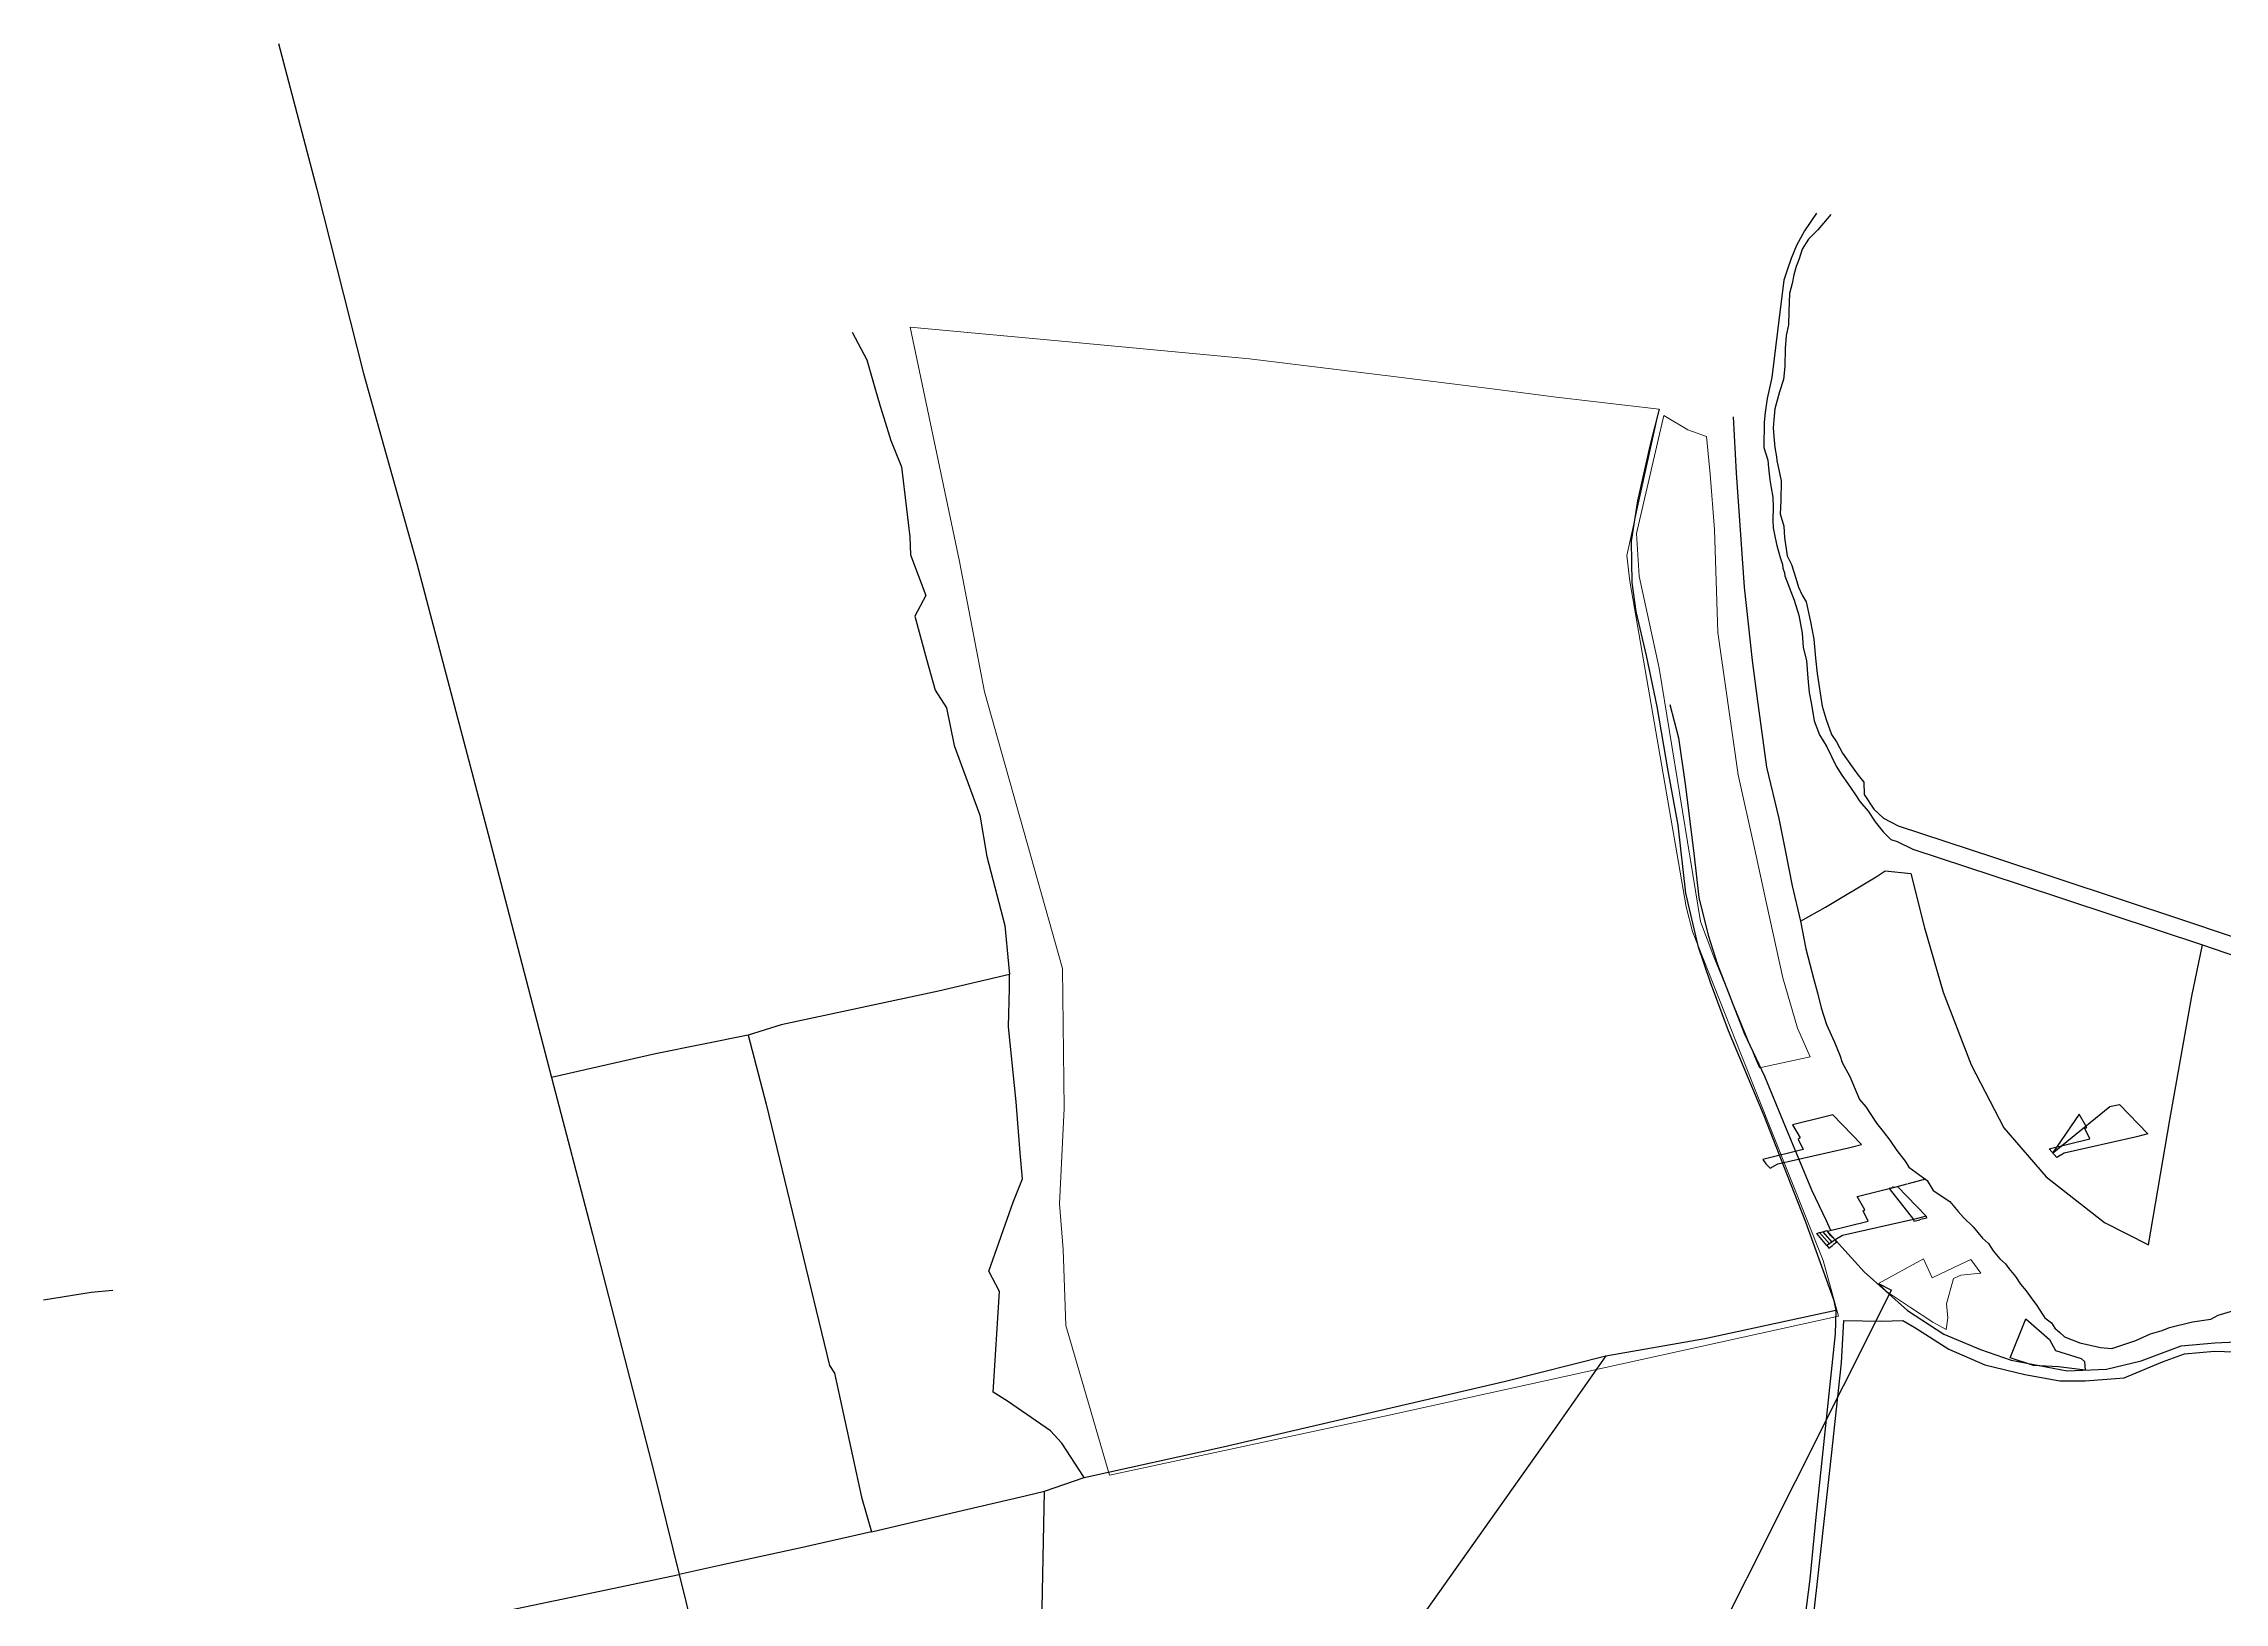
# Model space of a CAD drawing. Header units: metres. Extents: x 615852 to 659911, y 1301217 to 1325118.
# Drawn here: x 638230 to 641066, y 1322448 to 1324475 of the extents above; entities that cross this region are included whole.
import ezdxf

# ---------------------------------------------------------------- set-up
doc = ezdxf.new("R2010")
doc.units = ezdxf.units.M
doc.header["$PDMODE"] = 32
doc.header["$PDSIZE"] = 0.5
doc.layers.add('1ER CEDULA', color=7, linetype='Continuous', lineweight=0)
doc.layers.add('2', color=1, linetype='Continuous')
doc.layers.add('CVL_CUADCON_TIT', color=1, linetype='Continuous')
doc.styles.add('ROMANS', font='ROMANS', dxfattribs={"height": 0.2})
doc.dimstyles.new('STANDARD$0', dxfattribs={"dimtxt": 0.6, "dimasz": 0.5, "dimexe": 0.125, "dimexo": 0.000625, "dimgap": 0.0625, "dimtad": 0, "dimzin": 1, "dimdsep": 46, "dimtxsty": 'ROMANS', "dimblk1": 'ARCHTICK', "dimblk2": 'ARCHTICK', "dimsah": 1, "dimcen": 2.5, "dimclrd": 1, "dimclre": 1, "dimclrt": 30, "dimaunit": 1, "dimadec": 0, "dimazin": 0, "dimtfac": 1, "dimtofl": 0, "dimtmove": 1, "dimatfit": 3, "dimldrblk": 'ARCHTICK', "dimfxl": 1, "dimtolj": 1, "dimtzin": 1, "dimarcsym": 0})

# ---------------------------------------------------------------- blocks, each defined once
blk = doc.blocks.new('_ARCHTICK')
at = {"color": 0, "linetype": 'ByBlock', "const_width": 0.15}
blk.add_lwpolyline([(-0.5, -0.5), (0.5, 0.5)], dxfattribs=at)
blk = doc.blocks.new('*D74')
at = {"layer": 'CVL_CUADCON_TIT', "color": 1, "lineweight": -2, "ltscale": 0.5, "transparency": 16777216}
for p, q in [((640631, 1322986.6), (640653.6, 1322992.4)), ((640631, 1322986.6), (640631, 1322986.5)), ((640677.4, 1322998.5), (640654.8, 1322992.7)), ((640677.4, 1322998.5), (640677.5, 1322998.4))]:
    blk.add_line(p, q, dxfattribs=at)
at = {"layer": 'Defpoints', "color": 0, "ltscale": 0.5, "transparency": 16777216}
for p in [(640631, 1322986.6), (640677.4, 1322998.5), (640677.4, 1322998.5)]:
    blk.add_point(p, dxfattribs=at)
at = {"layer": 'CVL_CUADCON_TIT', "color": 1, "lineweight": -2, "ltscale": 0.5, "transparency": 16777216, "xscale": 0.5, "yscale": 0.5, "zscale": 0.5}
for p, rotation in [((640631, 1322986.6), 194.3481478245323), ((640677.4, 1322998.5), 14.34814782453231)]:
    blk.add_blockref('_ARCHTICK', p, dxfattribs=dict(at, rotation=rotation))
at = {"layer": 'CVL_CUADCON_TIT', "color": 30, "lineweight": 30, "ltscale": 0.5, "transparency": 16777216, "insert": (640654.2, 1322992.6), "char_height": 0.2, "attachment_point": 5, "rotation": 14.3481, "style": 'ROMANS'}
blk.add_mtext('\\A1;47.98m.', dxfattribs=at)
blk = doc.blocks.new('*D75')
at = {"layer": 'CVL_CUADCON_TIT', "color": 1, "lineweight": -2, "ltscale": 0.5, "transparency": 16777216}
for p, q in [((640548.9, 1322912.5), (640551.4, 1322909)), ((640551.3, 1322909.1), (640556.1, 1322912.5)), ((640561.9, 1322916.6), (640557.1, 1322913.2)), ((640559.5, 1322919.9), (640562, 1322916.4))]:
    blk.add_line(p, q, dxfattribs=at)
at = {"layer": 'Defpoints', "color": 0, "ltscale": 0.5, "transparency": 16777216}
for p in [(640548.9, 1322912.5), (640551.3, 1322909.1), (640559.5, 1322919.9)]:
    blk.add_point(p, dxfattribs=at)
at = {"layer": 'CVL_CUADCON_TIT', "color": 1, "lineweight": -2, "ltscale": 0.5, "transparency": 16777216, "xscale": 0.5, "yscale": 0.5, "zscale": 0.5}
for p, rotation in [((640551.3, 1322909.1), 215.0333690434742), ((640561.9, 1322916.6), 35.03336904347411)]:
    blk.add_blockref('_ARCHTICK', p, dxfattribs=dict(at, rotation=rotation))
at = {"layer": 'CVL_CUADCON_TIT', "color": 30, "lineweight": 30, "ltscale": 0.5, "transparency": 16777216, "insert": (640556.6, 1322912.8), "char_height": 0.2, "attachment_point": 5, "rotation": 35.0334, "style": 'ROMANS'}
blk.add_mtext('\\A1;12.96m.', dxfattribs=at)
blk = doc.blocks.new('*D76')
at = {"layer": 'CVL_CUADCON_TIT', "color": 1, "lineweight": -2, "ltscale": 0.5, "transparency": 16777216}
for p, q in [((640641, 1322988.9), (640630, 1322986.4)), ((640630, 1322986.4), (640630, 1322986.3)), ((640635.2, 1322988.9), (640635.1, 1322988.9)), ((640635.5, 1322987.7), (640635.2, 1322988.9)), ((640641, 1322988.9), (640641, 1322988.8))]:
    blk.add_line(p, q, dxfattribs=at)
at = {"layer": 'Defpoints', "color": 0, "ltscale": 0.5, "transparency": 16777216}
for p in [(640630, 1322986.4), (640630, 1322986.4), (640641, 1322988.9)]:
    blk.add_point(p, dxfattribs=at)
at = {"layer": 'CVL_CUADCON_TIT', "color": 1, "lineweight": -2, "ltscale": 0.5, "transparency": 16777216, "xscale": 0.5, "yscale": 0.5, "zscale": 0.5}
for p, rotation in [((640630, 1322986.4), 193.0242147990239), ((640641, 1322988.9), 13.02421479902388)]:
    blk.add_blockref('_ARCHTICK', p, dxfattribs=dict(at, rotation=rotation))
at = {"layer": 'CVL_CUADCON_TIT', "color": 30, "lineweight": 30, "ltscale": 0.5, "transparency": 16777216, "insert": (640634.5, 1322988.8), "char_height": 0.2, "attachment_point": 5, "rotation": 13.0242, "style": 'ROMANS'}
blk.add_mtext('\\A1;11.27m.', dxfattribs=at)
blk = doc.blocks.new('*D77')
at = {"layer": 'CVL_CUADCON_TIT', "color": 1, "lineweight": -2, "ltscale": 0.5, "transparency": 16777216}
for p, q in [((640661.5, 1322946.4), (640662.1, 1322943.9)), ((640662.1, 1322944), (640669.8, 1322945.9)), ((640678.6, 1322948.1), (640671, 1322946.2)), ((640678.1, 1322950.5), (640678.7, 1322948))]:
    blk.add_line(p, q, dxfattribs=at)
at = {"layer": 'Defpoints', "color": 0, "ltscale": 0.5, "transparency": 16777216}
for p in [(640661.5, 1322946.4), (640678.1, 1322950.5), (640678.6, 1322948.1)]:
    blk.add_point(p, dxfattribs=at)
at = {"layer": 'CVL_CUADCON_TIT', "color": 1, "lineweight": -2, "ltscale": 0.5, "transparency": 16777216, "xscale": 0.5, "yscale": 0.5, "zscale": 0.5}
for p, rotation in [((640662.1, 1322944), 193.9105771390533), ((640678.6, 1322948.1), 13.91057713905337)]:
    blk.add_blockref('_ARCHTICK', p, dxfattribs=dict(at, rotation=rotation))
at = {"layer": 'CVL_CUADCON_TIT', "color": 30, "lineweight": 30, "ltscale": 0.5, "transparency": 16777216, "insert": (640670.4, 1322946.1), "char_height": 0.2, "attachment_point": 5, "rotation": 13.9106, "style": 'ROMANS'}
blk.add_mtext('\\A1;17.03m.', dxfattribs=at)
blk = doc.blocks.new('*D71')
at = {"layer": 'CVL_CUADCON_TIT', "color": 1, "lineweight": -2, "ltscale": 0.5, "transparency": 16777216}
for p, q in [((640633.1, 1322854.6), (640444.9, 1322480.1)), ((640616.2, 1322863), (640633.2, 1322854.5)), ((640256, 1322104.3), (640444.3, 1322478.7)), ((640239.1, 1322112.8), (640256.2, 1322104.2))]:
    blk.add_line(p, q, dxfattribs=at)
at = {"layer": 'Defpoints', "color": 0, "ltscale": 0.5, "transparency": 16777216}
for p in [(640616.2, 1322863), (640633.1, 1322854.6), (640239.1, 1322112.8)]:
    blk.add_point(p, dxfattribs=at)
at = {"layer": 'CVL_CUADCON_TIT', "color": 1, "lineweight": -2, "ltscale": 0.5, "transparency": 16777216, "xscale": 0.5, "yscale": 0.5, "zscale": 0.5}
for p, rotation in [((640633.1, 1322854.6), 63.31671806371305), ((640256, 1322104.3), 243.316718063713)]:
    blk.add_blockref('_ARCHTICK', p, dxfattribs=dict(at, rotation=rotation))
at = {"layer": 'CVL_CUADCON_TIT', "color": 30, "ltscale": 0.5, "transparency": 16777216, "insert": (640444.6, 1322479.4), "char_height": 0.2, "attachment_point": 5, "rotation": 63.3167, "style": 'ROMANS'}
blk.add_mtext('\\A1;839.72m.', dxfattribs=at)

msp = doc.modelspace()

# ---------------------------------------------------------------- linework, layer by layer
at = {"color": 1}
msp.add_lwpolyline([(640787.1673, 1322766.49803), (640807.52436, 1322817.06412), (640838.6186, 1322790.37127), (640846.20824, 1322775.86699), (640879.61367, 1322765.69428), (640884.20723, 1322761.57505), (640884.87102, 1322750.47488), (640850.24837, 1322754.53581), (640817.88232, 1322756.40549), (640787.16796, 1322766.49792)], dxfattribs=at)
at = {"layer": '1ER CEDULA', "color": 1, "ltscale": 0.5, "flags": 128}
for points in [[(640564.2968, 1322820.74624), (639979.91251, 1322691.88781), (639615.82539, 1322613.93139), (639559.36607, 1322808.46202), (639555.91726, 1322907.43032), (639550.97847, 1322966.77855), (639557.04133, 1323090.54739), (639554.73058, 1323272.66155), (639453.59334, 1323632.3751), (639421.00024, 1323801.81318), (639356.52311, 1324106.28443), (639544.52425, 1324089.20053), (639797.9259, 1324065.16685), (639985.43588, 1324042.35356), (640113.77784, 1324026.13307), (640196.79394, 1324015.40122), (640330.97302, 1323999.88817), (640288.66035, 1323809.49502), (640292.59074, 1323775.99921), (640366.03525, 1323352.55512), (640374.20348, 1323320.5517), (640436.94787, 1323161.82449), (640544.11696, 1322892.82148)], [(640461.26712, 1323143.26247), (640457.20992, 1323153.26757), (640402.01682, 1323287.82157), (640384.50432, 1323333.51837), (640331.06692, 1323662.94127), (640304.79202, 1323782.61217), (640301.16612, 1323838.32157), (640336.93072, 1323991.60954), (640368.30082, 1323972.89297), (640392.49372, 1323964.12497), (640397.03632, 1323915.25227), (640402.67532, 1323843.13217), (640407.24462, 1323709.54487), (640433.76232, 1323524.32557), (640455.04792, 1323428.95497), (640470.64462, 1323357.09737), (640491.88552, 1323260.34657), (640510.66002, 1323194.96797), (640527.16822, 1323157.63917)], [(640704.01772, 1322803.12957), (640686.89332, 1322812.55057), (640657.76602, 1322831.78217), (640626.41102, 1322852.51917), (640616.23212, 1322863.04777), (640674.76332, 1322895.29697), (640685.78462, 1322870.56567), (640723.02722, 1322887.94897), (640736.35382, 1322894.16927), (640749.29282, 1322876.57877), (640723.39722, 1322873.92257), (640713.76802, 1322869.31047), (640704.71142, 1322836.46047), (640706.25682, 1322818.36517), (640704.95282, 1322809.32717)]]:
    msp.add_lwpolyline(points, close=True, dxfattribs=at)
msp.add_lwpolyline([(640330.97302, 1323999.88817), (640288.66035, 1323809.49502), (640292.59074, 1323775.99921), (640366.03525, 1323352.55512)], dxfattribs=at)
at = {"layer": '2', "color": 1, "linetype": 'Continuous'}
for p, q in [((640344.91202, 1323615.83617), (640356.00102, 1323572.60717)), ((640356.00102, 1323572.60717), (640364.76902, 1323512.35417)), ((640364.76902, 1323512.35417), (640376.01502, 1323422.36117)), ((640376.01502, 1323422.36117), (640382.24702, 1323364.65517)), ((640382.24702, 1323364.65517), (640394.59602, 1323316.08617)), ((640394.59602, 1323316.08617), (640406.71202, 1323277.68417)), ((640406.71202, 1323277.68417), (640441.58902, 1323188.65717)), ((640441.58902, 1323188.65717), (640467.89502, 1323132.43417)), ((640467.89502, 1323132.43417), (640495.19802, 1323066.29717)), ((640495.19802, 1323066.29717), (640529.07402, 1322984.89717)), ((640529.07402, 1322984.89717), (640548.04702, 1322944.95517)), ((640548.04702, 1322944.95517), (640553.77739, 1322932.40234)), ((640560.01758, 1322919.37667), (640597.45202, 1322878.26317)), ((640597.45202, 1322878.26317), (640653.75102, 1322827.82117)), ((640653.75102, 1322827.82117), (640701.19902, 1322797.22317)), ((640701.19902, 1322797.22317), (640748.66802, 1322777.04417)), ((641009.60802, 1322781.82917), (641053.31702, 1322786.05717)), ((641053.31702, 1322786.05717), (641081.26702, 1322787.01417)), ((640748.66802, 1322777.04417), (640788.78302, 1322763.48917)), ((640788.78302, 1322763.48917), (640861.41802, 1322749.35717)), ((640912.49102, 1322751.79117), (640957.73802, 1322762.62317)), ((640957.73802, 1322762.62317), (641009.60802, 1322781.82917)), ((640861.41802, 1322749.35717), (640912.49102, 1322751.79117)), ((639531.28802, 1322592.82217), (639583.15602, 1322611.01117))]:
    msp.add_line(p, q, dxfattribs=at)
for points in [[(638535.16402, 1324474.99317), (638585.08602, 1324285.69317), (638645.56602, 1324046.15417), (638675.32802, 1323940.87317), (638714.92202, 1323798.97317), (638807.94402, 1323447.03117), (638890.36902, 1323130.94617)], [(640535.51902, 1324254.36817), (640519.72002, 1324231.78217), (640509.51802, 1324212.74217), (640502.62202, 1324195.47517), (640497.25602, 1324180.49117), (640493.16402, 1324167.53817), (640484.89602, 1324101.22217), (640477.40302, 1324041.00417), (640471.24902, 1324013.82317), (640468.92402, 1323995.52917), (640467.62702, 1323982.82417), (640466.79702, 1323949.78617), (640472.35202, 1323933.25517), (640473.09302, 1323923.34117), (640474.58602, 1323907.83517), (640476.34302, 1323897.41117), (640478.85802, 1323885.20617), (640479.08602, 1323872.75217), (640478.54202, 1323855.21717), (640479.03002, 1323845.55817), (640481.54302, 1323832.59117), (640483.80902, 1323822.42117), (640488.09602, 1323806.90817), (640491.38002, 1323798.00617), (640491.62402, 1323792.92217), (640493.64402, 1323787.07317), (640494.39902, 1323783.25917), (640506.27402, 1323751.46517), (640512.58602, 1323732.13617), (640516.85602, 1323708.74517), (640518.34102, 1323689.68117), (640522.62602, 1323672.89717), (640524.10302, 1323650.02117), (640525.84202, 1323631.21017), (640528.85902, 1323615.70017), (640532.62502, 1323594.34417), (640539.19402, 1323576.28517), (640548.81602, 1323560.76117), (640560.96002, 1323535.82917), (640568.30402, 1323524.12217), (640575.65002, 1323513.68717), (640585.52902, 1323499.43317), (640591.86102, 1323489.76217), (640602.50602, 1323477.28617), (640611.62302, 1323463.03417), (640622.01302, 1323450.30517), (640632.15602, 1323440.37117), (640640.28002, 1323437.55817), (640660.58602, 1323427.85817)], [(640554.31702, 1324252.80317), (640537.25402, 1324233.01617), (640525.03202, 1324220.58817), (640516.87502, 1324207.64417), (640512.78402, 1324195.19917), (640508.95302, 1324185.29517), (640506.13502, 1324174.37317), (640503.82502, 1324163.19517), (640500.49602, 1324150.24017), (640499.43102, 1324127.11517), (640499.14002, 1324109.32517), (640496.06302, 1324095.60717), (640494.75802, 1324078.83617), (640494.45502, 1324055.20017), (640492.38702, 1324038.17717), (640487.27302, 1324022.43017), (640481.12902, 1324000.07817), (640479.82902, 1323985.84817), (640479.04602, 1323975.68417), (640480.03802, 1323964.24517), (640481.27902, 1323950.01017), (640483.28602, 1323937.80617), (640483.28502, 1323937.29817), (640484.03902, 1323933.23017), (640489.31902, 1323906.53317), (640489.26502, 1323880.61017), (640488.21402, 1323863.58417), (640493.00802, 1323847.81617), (640493.73902, 1323832.82017), (640497.50102, 1323808.92217), (640503.06802, 1323797.98117), (640508.62002, 1323780.17917), (640512.15302, 1323768.48017), (640516.95802, 1323757.79617), (640522.02202, 1323749.14417), (640527.81102, 1323723.20817), (640532.08402, 1323700.58017), (640534.06602, 1323676.17717), (640536.31102, 1323656.09517), (640542.82802, 1323613.63717), (640547.87402, 1323596.34417), (640554.94702, 1323576.76017), (640561.27902, 1323567.08917), (640569.37902, 1323552.58517), (640582.04602, 1323534.76817), (640589.64502, 1323523.82317), (640597.24802, 1323514.65717), (640597.46902, 1323498.90017), (640609.87902, 1323479.55817), (640622.55802, 1323467.84017), (640641.59302, 1323458.14217), (640766.76402, 1323416.70417), (641009.99702, 1323336.38617), (641201.43202, 1323271.93417)], [(639281.36102, 1324099.70517), (639300.34202, 1324064.08317), (639310.68302, 1324027.46417), (639317.74802, 1324003.81317), (639322.54302, 1323988.29917), (639331.37502, 1323959.05317), (639345.27802, 1323924.71317), (639356.26802, 1323833.95817), (639356.98202, 1323810.57517), (639377.19802, 1323757.66817), (639362.91402, 1323730.50417), (639377.78802, 1323674.81417), (639389.13802, 1323634.38017), (639404.08002, 1323611.47517), (639413.88802, 1323562.65717), (639447.23702, 1323471.85417), (639456.27102, 1323417.95517), (639479.96802, 1323328.44417), (639484.69202, 1323278.36617), (639485.93302, 1323264.63917)], [(640330.97302, 1323999.88817), (640319.44802, 1323955.69017), (640302.77802, 1323880.75017), (640294.28402, 1323828.15917), (640295.18902, 1323774.27717), (640295.18902, 1323774.27717), (640300.44602, 1323736.65217), (640314.04802, 1323679.69317), (640327.62902, 1323613.07717), (640342.19302, 1323529.68417), (640355.00302, 1323458.74917), (640364.98302, 1323370.53717), (640381.35502, 1323301.88217), (640397.01002, 1323254.83117), (640420.50702, 1323191.75217), (640466.77302, 1323081.35217), (640501.14602, 1322994.10517), (640521.11202, 1322943.23317), (640557.74202, 1322842.25717), (640560.76202, 1322828.27217)], [(640427.24402, 1323989.77217), (640431.15902, 1323917.07617), (640441.52102, 1323768.12217), (640451.74002, 1323673.04817), (640457.99602, 1323626.77917), (640470.50802, 1323534.24117), (640486.37602, 1323467.62017), (640495.17802, 1323424.14217), (640503.72502, 1323379.90117), (640514.55502, 1323334.13117)], [(640660.58602, 1323427.85817), (640799.21302, 1323382.07117), (641037.36802, 1323303.54217)], [(640514.55502, 1323334.13117), (640547.11302, 1323352.10717), (640612.99902, 1323391.61517), (640624.70302, 1323399.46917)], [(640624.70302, 1323399.46917), (640657.97902, 1323396.09417), (640676.12502, 1323325.40217), (640700.34202, 1323241.73517), (640736.47802, 1323147.11417), (640779.24702, 1323065.44117), (640834.24702, 1323001.53317), (640910.09202, 1322942.40917), (640967.45102, 1322913.31417), (640994.97402, 1323075.91317), (641023.76402, 1323236.72917), (641037.36802, 1323303.54217)], [(640514.55502, 1323334.13117), (640521.59402, 1323298.28117), (640531.92802, 1323258.10317), (640536.97302, 1323240.81017), (640541.76102, 1323221.48517), (640548.57502, 1323199.61317), (640558.94502, 1323176.97217), (640565.76902, 1323159.92917), (640568.79902, 1323150.51917), (640578.66902, 1323131.94517), (640591.56502, 1323102.18217), (640599.42102, 1323092.50817), (640613.60502, 1323071.38317), (640622.22102, 1323060.69117), (640630.83602, 1323049.49017), (640639.95502, 1323036.00017), (640650.85102, 1323022.25317), (640655.66202, 1323014.11017), (640679.50902, 1322997.03117), (640687.35802, 1322983.79917), (640708.67102, 1322969.77617), (640719.82302, 1322956.79017), (640726.66602, 1322948.64317), (640739.34402, 1322936.67117), (640751.51002, 1322922.15917), (640759.37102, 1322915.02617), (640765.44902, 1322905.60917), (640773.81102, 1322894.91717), (640781.16602, 1322888.54817), (640785.72702, 1322882.69317), (640794.09002, 1322872.25517), (640800.92902, 1322862.32817), (640808.27902, 1322853.41817), (640814.86602, 1322844.50817), (640821.96002, 1322834.58117), (640828.79602, 1322823.38417), (640832.34302, 1322818.54817), (640840.96802, 1322811.92217), (640845.27202, 1322804.79617), (640851.86702, 1322799.44517), (640857.95302, 1322793.58717), (640878.00802, 1322785.92017), (640904.67302, 1322780.01817), (640919.40702, 1322778.71617), (640936.44102, 1322784.27117), (640950.93202, 1322788.81517), (640969.75102, 1322797.41617), (640985.00502, 1322801.95917), (640994.66802, 1322806.00517), (641024.41002, 1322813.31217), (641048.29902, 1322816.56617), (641057.71102, 1322821.88317), (641088.72602, 1322830.96717)], [(641037.36802, 1323303.54217), (641110.74202, 1323278.22617), (641196.05402, 1323251.35917)], [(639485.93302, 1323264.63917), (639393.66102, 1323243.23217), (639188.79002, 1323199.44317), (639146.07802, 1323186.06417)], [(639583.15602, 1322611.01117), (639554.03102, 1322655.54917), (639539.32702, 1322671.33717), (639483.51202, 1322710.08617), (639464.48102, 1322721.81817), (639472.88302, 1322852.43417), (639458.96402, 1322879.14917), (639490.65502, 1322968.79717), (639502.91402, 1322999.26917), (639499.93502, 1323033.07817), (639494.48302, 1323099.42317), (639484.77602, 1323196.78317), (639485.89602, 1323246.84917), (639485.93302, 1323264.63917)], [(639146.07802, 1323186.06417), (639025.59802, 1323161.66617), (638890.36902, 1323130.94617)], [(639146.07802, 1323186.06417), (639169.26602, 1323096.04517), (639251.64302, 1322756.57917), (639258.48102, 1322746.39817), (639293.46302, 1322585.44717), (639306.32702, 1322540.18017)], [(638890.36902, 1323130.94617), (638943.55502, 1322927.00417), (639023.45402, 1322618.29617), (639056.46002, 1322484.54217)], [(638229.73302, 1322841.61217), (638291.57402, 1322851.84317), (638319.78102, 1322854.32517)], [(640261.34402, 1322768.92717), (640390.45902, 1322791.52717), (640560.76202, 1322828.27217)], [(640560.76202, 1322828.27217), (640559.93602, 1322797.52217), (640534.79702, 1322559.18117), (640527.00702, 1322478.63217), (640516.42202, 1322397.58017), (640515.86302, 1322372.67517), (640512.75502, 1322344.21617), (640505.11202, 1322334.32117)], [(640521.61902, 1322330.72717), (640523.71202, 1322359.95017), (640537.42602, 1322479.62717), (640554.78002, 1322639.19717), (640567.98802, 1322759.89117), (640571.15102, 1322814.78017), (640619.93102, 1322814.16917), (640647.62602, 1322814.87317), (640663.36002, 1322805.94417), (640707.51002, 1322777.64017), (640754.21602, 1322757.20917), (640754.21602, 1322757.20917), (640806.27502, 1322744.64517), (640851.99102, 1322736.67017), (640885.02002, 1322736.60017), (640935.58802, 1322740.30517), (640985.68202, 1322761.03917), (641014.16002, 1322771.39917), (641053.29402, 1322774.87417), (641118.07802, 1322772.95817)], [(639583.15602, 1322611.01117), (639763.62802, 1322650.53017), (640130.93802, 1322736.16417), (640261.34402, 1322768.92717)], [(640261.34402, 1322768.92717), (640197.89202, 1322678.07517), (639971.61402, 1322358.57817), (639848.79402, 1322185.76117)], [(639306.32702, 1322540.18017), (639426.05202, 1322568.13817), (639506.12302, 1322586.77517), (639531.28802, 1322592.82217)], [(639848.79402, 1322185.76117), (639698.56602, 1322150.75317), (639537.41402, 1322116.52917), (639524.19602, 1322113.50817), (639526.71302, 1322224.56617), (639528.13302, 1322419.24317), (639531.28802, 1322592.82217)], [(639306.32702, 1322540.18017), (639216.59802, 1322519.78417), (639110.85702, 1322496.88017), (639056.46002, 1322484.54217)], [(638270.78702, 1322319.73717), (638539.71202, 1322376.86017), (638926.32002, 1322457.36917), (639056.46002, 1322484.54217)], [(639056.46002, 1322484.54217), (639090.47202, 1322345.95817), (639173.32502, 1321990.98717), (639269.28102, 1321584.14217), (639356.41002, 1321208.57717), (639390.40702, 1321062.62217)]]:
    msp.add_lwpolyline(points, dxfattribs=at)
at = {"layer": 'CVL_CUADCON_TIT', "color": 1, "lineweight": 30, "ltscale": 0.5, "flags": 128}
for points in [[(640593.80233, 1323043.712), (640556.72633, 1323082.147), (640546.15833, 1323079.716), (640544.37333, 1323079.245), (640504.29233, 1323069.468), (640514.17913, 1323052.2166), (640511.78533, 1323050.81), (640518.27733, 1323037.227), (640465.52633, 1323024.368), (640469.47533, 1323018.597), (640475.28783, 1323013.1204), (640485.00533, 1323018.584), (640577.27233, 1323039.618), (640580.77633, 1323040.409)], [(640857.74729, 1323032.34125), (640847.91729, 1323027.00125), (640838.26829, 1323038.12525), (640891.01929, 1323050.98425), (640884.52729, 1323064.56725), (640886.93029, 1323065.97925), (640886.92029, 1323065.97525), (640877.03429, 1323083.22525), (640842.21729, 1323032.35425), (640917.11529, 1323093.00225), (640918.90029, 1323093.47325), (640929.46829, 1323095.90425), (640966.54329, 1323057.53325), (640966.54429, 1323057.46925), (640953.51829, 1323054.16625), (640950.01429, 1323053.37525), (640857.74729, 1323032.34125), (640847.91729, 1323027.00125), (640838.26829, 1323038.12525), (640891.01929, 1323050.98425), (640884.52729, 1323064.56725), (640886.93029, 1323065.97925), (640886.92029, 1323065.97525), (640877.03429, 1323083.22525), (640842.21729, 1323032.35425), (640917.11529, 1323093.00225), (640918.90029, 1323093.47325), (640929.46829, 1323095.90425), (640966.54329, 1323057.53325), (640966.54429, 1323057.46925), (640953.51829, 1323054.16625), (640950.01429, 1323053.37525), (640857.74729, 1323032.34125), (640847.91729, 1323027.00125), (640838.26829, 1323038.12525), (640891.01929, 1323050.98425), (640884.52729, 1323064.56725), (640886.93029, 1323065.97925), (640886.92029, 1323065.97525), (640877.03429, 1323083.22525), (640842.21729, 1323032.35425), (640917.11529, 1323093.00225), (640918.90029, 1323093.47325), (640929.46829, 1323095.90425), (640966.54329, 1323057.53325), (640966.54429, 1323057.46925), (640953.51829, 1323054.16625), (640950.01429, 1323053.37525), (640857.74729, 1323032.34125), (640847.91729, 1323027.00125), (640838.26829, 1323038.12525), (640891.01929, 1323050.98425), (640884.52729, 1323064.56725), (640886.93029, 1323065.97925), (640886.92029, 1323065.97525), (640877.03429, 1323083.22525), (640842.21729, 1323032.35425), (640917.11529, 1323093.00225), (640918.90029, 1323093.47325), (640929.46829, 1323095.90425), (640966.54329, 1323057.53325), (640966.54429, 1323057.46925), (640953.51829, 1323054.16625), (640950.01429, 1323053.37525), (640857.74729, 1323032.34125), (640847.91729, 1323027.00125), (640838.26829, 1323038.12525), (640891.01929, 1323050.98425), (640884.52729, 1323064.56725), (640886.93029, 1323065.97925), (640886.92029, 1323065.97525), (640877.03429, 1323083.22525), (640842.21729, 1323032.35425), (640917.11529, 1323093.00225), (640918.90029, 1323093.47325), (640929.46829, 1323095.90425), (640966.54329, 1323057.53325), (640966.54429, 1323057.46925), (640953.51829, 1323054.16625), (640950.01429, 1323053.37525), (640857.74729, 1323032.34125), (640847.91729, 1323027.00125), (640838.26829, 1323038.12525), (640891.01929, 1323050.98425), (640884.52729, 1323064.56725), (640886.93029, 1323065.97925), (640886.92029, 1323065.97525), (640877.03429, 1323083.22525), (640842.21729, 1323032.35425), (640917.11529, 1323093.00225), (640918.90029, 1323093.47325), (640929.46829, 1323095.90425), (640966.54329, 1323057.53325), (640966.54429, 1323057.46925), (640953.51829, 1323054.16625), (640950.01429, 1323053.37525), (640857.74729, 1323032.34125), (640847.91729, 1323027.00125), (640838.26829, 1323038.12525), (640891.01929, 1323050.98425), (640884.52729, 1323064.56725), (640886.93029, 1323065.97925), (640886.92029, 1323065.97525), (640877.03429, 1323083.22525), (640842.21729, 1323032.35425), (640917.11529, 1323093.00225), (640918.90029, 1323093.47325), (640929.46829, 1323095.90425), (640966.54329, 1323057.53325), (640966.54429, 1323057.46925), (640953.51829, 1323054.16625), (640950.01429, 1323053.37525), (640857.74729, 1323032.34125), (640847.91729, 1323027.00125), (640838.26829, 1323038.12525), (640891.01929, 1323050.98425), (640884.52729, 1323064.56725), (640886.93029, 1323065.97925), (640886.92029, 1323065.97525), (640877.03429, 1323083.22525), (640842.21729, 1323032.35425), (640917.11529, 1323093.00225), (640918.90029, 1323093.47325), (640929.46829, 1323095.90425), (640966.54329, 1323057.53325), (640966.54429, 1323057.46925), (640953.51829, 1323054.16625), (640950.01429, 1323053.37525)], [(640559.54049, 1322919.9006), (640553.72799, 1322925.3772), (640549.77899, 1322931.1482), (640602.52999, 1322944.0072), (640596.03799, 1322957.5902), (640598.43179, 1322958.9968), (640588.54499, 1322976.2482), (640629.99519, 1322986.3865), (640661.52499, 1322946.3982), (640569.25799, 1322925.3642)], [(640559.54049, 1322919.9006), (640555.45331, 1322916.86825), (640552.1977, 1322914.6101), (640548.93081, 1322912.46241), (640535.78557, 1322927.85969), (640539.30882, 1322929.15413), (640543.65771, 1322930.33685), (640548.93483, 1322932.1275)]]:
    msp.add_lwpolyline(points, close=True, dxfattribs=at)
for points in [[(640629.99519, 1322986.3865), (640630.41099, 1322986.4962), (640640.97899, 1322988.9272), (640678.05499, 1322950.4922), (640665.02899, 1322947.1892), (640661.52499, 1322946.3982)], [(640539.30882, 1322929.15413), (640552.1977, 1322914.6101)], [(640543.65771, 1322930.33685), (640555.45331, 1322916.86825)]]:
    msp.add_lwpolyline(points, dxfattribs=at)

# ---------------------------------------------------------------- dimensions: what is measured, and where the dimension line sits
at = {"layer": 'CVL_CUADCON_TIT', "color": 1, "lineweight": 30, "ltscale": 0.5}
dim = msp.add_linear_dim(base=(640629.99519, 1322986.3865), p1=(640640.97899, 1322988.9272), p2=(640629.99519, 1322986.3865), angle=193.0242148, dimstyle='STANDARD$0', override={"dimpost": 'm.', "dimfxl": 31.75}, dxfattribs=at)
dim.commit()
dim.dimension.update_dxf_attribs({"geometry": '*D76', "text_midpoint": (640635.05601, 1322988.90139), "dimtype": 161})
for p1, p2, distance, picture, middle in [((640630.9616, 1322986.62286), (640677.44137, 1322998.51201), 0, '*D74', (640654.20148, 1322992.56743)), ((640661.52499, 1322946.3982), (640678.05499, 1322950.4922), -2.45367, '*D77', (640670.37987, 1322946.06349)), ((640559.54049, 1322919.9006), (640548.93081, 1322912.46241), 4.09161, '*D75', (640556.58445, 1322912.83122))]:
    dim = msp.add_aligned_dim(p1=p1, p2=p2, distance=distance, dimstyle='STANDARD$0', override={"dimpost": 'm.', "dimfxl": 31.75}, dxfattribs=at)
    dim.commit()
    dim.dimension.update_dxf_attribs({"geometry": picture, "text_midpoint": middle})
at = {"layer": 'CVL_CUADCON_TIT', "color": 1, "ltscale": 0.5}
dim = msp.add_aligned_dim(p1=(640239.14902, 1322112.75617), p2=(640616.23212, 1322863.04777), distance=-18.908, dimstyle='STANDARD$0', override={"dimpost": 'm.', "dimfxl": 31.75}, dxfattribs=at)
dim.commit()
dim.dimension.update_dxf_attribs({"geometry": '*D71', "text_midpoint": (640444.58492, 1322479.41118)})

doc.saveas('drawing.dxf')
